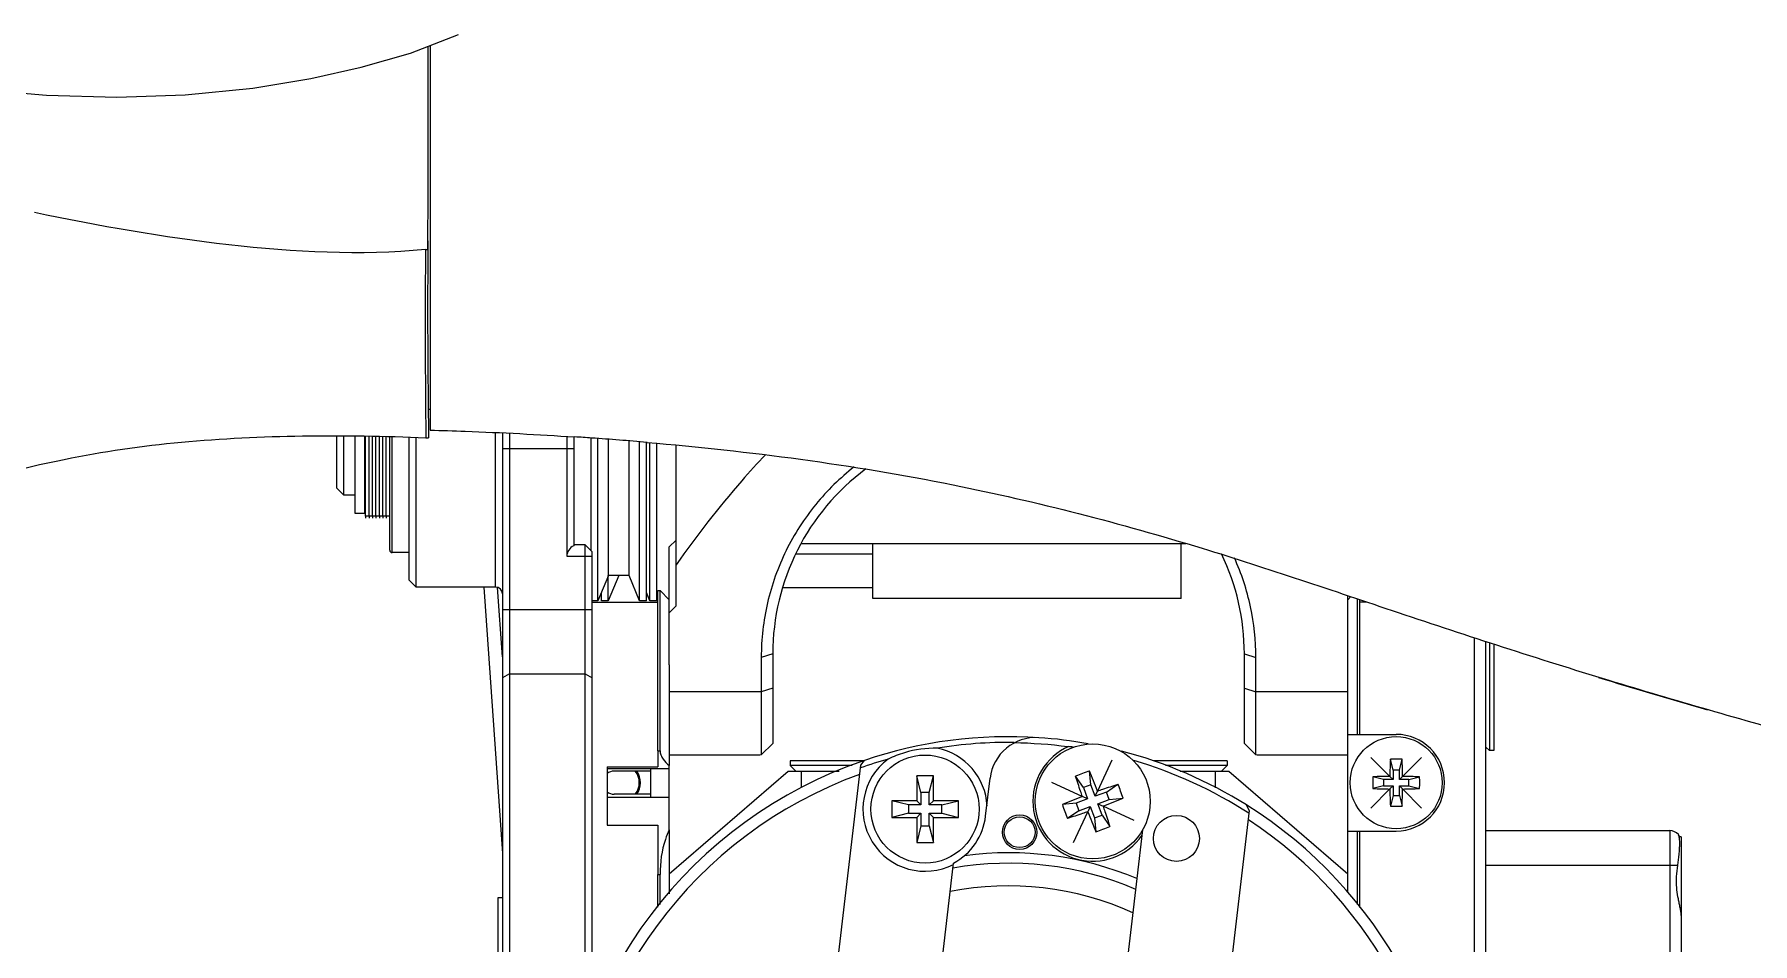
# Model space of a CAD drawing. Header units: millimetres. Extents: x 0 to 841, y 0 to 594.
# Drawn here: x 562.38 to 599.72, y 277.31 to 297.06 of the extents above; entities that cross this region are included whole.
import ezdxf

# ---------------------------------------------------------------- set-up
doc = ezdxf.new("R2010")
doc.units = ezdxf.units.MM
doc.header["$LTSCALE"] = 46.255
doc.layers.get('0').update_dxf_attribs({"linetype": 'CONTINUOUS'})
for name, color, linetype in [('3_ALL_AXES', 7, 'CONTINUOUS'), ('7_ALL_FEATURES', 7, 'CONTINUOUS'), ('APSF_BLANK_LAYER', 7, 'CONTINUOUS'), ('AXIS', 7, 'CONTINUOUS'), ('COSMETIC', 7, 'CONTINUOUS'), ('DCURVE', 7, 'CONTINUOUS')]:
    doc.layers.add(name, color=color, linetype=linetype)

msp = doc.modelspace()

# ---------------------------------------------------------------- linework, layer by layer
at = {"color": 7, "linetype": 'CONTINUOUS'}
for p, q in [((570.935, 296.327), (570.935, 296.798)), ((570.977, 296.823), (570.977, 296.534)), ((570.977, 296.534), (570.977, 294.708)), ((570.935, 296.152), (570.935, 296.327)), ((570.936, 295.748), (570.935, 296.152)), ((570.936, 295.371), (570.936, 295.748)), ((570.977, 294.708), (570.977, 292.358)), ((570.977, 292.358), (570.977, 288.911)), ((570.879, 288.909), (570.88, 288.885)), ((570.88, 288.885), (570.884, 288.507)), ((570.937, 288.919), (570.942, 288.519)), ((570.977, 288.911), (570.938, 288.911)), ((570.977, 288.911), (570.977, 288.464)), ((568.949, 287.205), (568.949, 288.338)), ((569.099, 287.055), (569.099, 288.338)), ((569.349, 286.655), (569.349, 288.338)), ((569.549, 288.337), (569.549, 286.655)), ((570.524, 285.205), (570.524, 288.309)), ((570.884, 288.507), (570.884, 288.453)), ((570.884, 288.453), (570.886, 288.299)), ((570.942, 288.519), (570.942, 288.463)), ((570.942, 288.463), (570.945, 288.296)), ((572.399, 285.055), (572.399, 288.413)), ((572.549, 288.406), (572.549, 272.055)), ((572.7, 288.399), (572.699, 288.055)), ((573.949, 288.328), (573.949, 288.055)), ((574.099, 288.319), (574.099, 285.952)), ((570.674, 288.055), (570.675, 288.305)), ((570.674, 285.055), (570.674, 288.055)), ((570.886, 288.299), (570.929, 288.297)), ((570.929, 288.297), (570.945, 288.296)), ((574.099, 288.055), (572.549, 288.055)), ((572.699, 288.055), (572.699, 271.992)), ((573.949, 288.055), (573.949, 285.723)), ((574.474, 285.848), (574.474, 288.293)), ((574.624, 284.755), (574.624, 288.282)), ((574.852, 285.305), (574.852, 288.265)), ((575.302, 285.305), (575.302, 288.231)), ((575.53, 284.755), (575.53, 288.212)), ((575.68, 284.755), (575.68, 288.199)), ((575.755, 284.755), (575.755, 288.193)), ((575.905, 284.755), (575.905, 288.18)), ((576.324, 284.645), (576.324, 288.142)), ((568.949, 287.205), (569.099, 287.055)), ((569.349, 287.055), (569.099, 287.055)), ((569.549, 287.13), (569.574, 287.13)), ((569.574, 287.055), (569.549, 287.055)), ((569.549, 286.655), (569.349, 286.655)), ((576.174, 285.927), (576.324, 286.077)), ((573.949, 285.723), (574.499, 285.723)), ((574.349, 285.973), (574.099, 285.973)), ((574.349, 285.723), (574.349, 285.973)), ((574.499, 285.823), (574.349, 285.973)), ((574.349, 275.268), (574.349, 285.723)), ((574.499, 275.632), (574.499, 285.823)), ((576.174, 283.365), (576.174, 285.927)), ((580.599, 284.805), (580.599, 286.005)), ((570.525, 285.205), (570.675, 285.055)), ((574.852, 285.305), (574.624, 284.755)), ((574.849, 284.755), (574.849, 285.305)), ((575.077, 285.305), (574.849, 284.755)), ((575.302, 285.305), (574.852, 285.305)), ((575.53, 284.755), (575.302, 285.305)), ((576.174, 284.78), (575.974, 284.98)), ((574.624, 284.755), (574.499, 284.755)), ((574.699, 284.755), (574.699, 284.936)), ((574.849, 284.755), (574.699, 284.755)), ((575.68, 284.755), (575.53, 284.755)), ((575.755, 284.755), (575.68, 284.936)), ((575.905, 284.755), (575.755, 284.755)), ((576.324, 284.645), (576.174, 284.498)), ((587.299, 284.805), (580.599, 284.805)), ((590.924, 283.366), (590.924, 284.869)), ((590.924, 284.78), (590.991, 284.847)), ((572.549, 284.568), (574.499, 284.568)), ((593.999, 283.847), (593.999, 281.505)), ((578.424, 283.605), (578.174, 283.527)), ((578.174, 283.527), (578.174, 281.41)), ((578.424, 283.605), (578.424, 281.657)), ((588.674, 281.657), (588.674, 283.605)), ((588.674, 283.605), (588.924, 283.527)), ((588.924, 281.41), (588.924, 283.527)), ((594.099, 283.814), (594.099, 281.505)), ((572.699, 283.169), (572.549, 283.085)), ((572.699, 283.169), (574.349, 283.169)), ((574.35, 283.169), (574.5, 283.085)), ((578.174, 282.778), (576.174, 282.778)), ((578.424, 282.857), (578.174, 282.778)), ((588.674, 282.857), (588.924, 282.778)), ((590.924, 282.778), (588.924, 282.778)), ((578.174, 281.41), (578.424, 281.657)), ((588.924, 281.41), (588.674, 281.657)), ((575.924, 281.499), (575.924, 281.148)), ((575.924, 281.499), (575.974, 281.499)), ((578.118, 281.405), (576.174, 281.405)), ((578.799, 281.28), (578.799, 281.18)), ((580.411, 281.28), (578.799, 281.28)), ((580.335, 281.185), (580.419, 281.289)), ((588.299, 281.28), (586.689, 281.28)), ((588.299, 281.28), (588.299, 281.18)), ((590.924, 281.405), (588.981, 281.405)), ((591.906, 281.08), (591.848, 281.313)), ((592.043, 281.08), (592.101, 281.313)), ((593.999, 281.505), (593.924, 281.58)), ((594.099, 281.505), (593.999, 281.505)), ((574.824, 281.148), (574.824, 279.879)), ((574.824, 281.148), (575.924, 281.148)), ((576.174, 281.105), (574.824, 281.105)), ((575.774, 281.055), (574.974, 281.055)), ((575.774, 280.489), (575.774, 281.105)), ((576.174, 279.784), (576.174, 281.18)), ((578.759, 281.055), (579.864, 281.055)), ((580.151, 281.18), (578.799, 281.18)), ((578.924, 281.055), (578.799, 281.18)), ((579.049, 280.7), (579.049, 281.055)), ((579.632, 275.152), (580.335, 281.185)), ((581.553, 280.956), (581.553, 280.412)), ((581.916, 280.956), (581.553, 280.956)), ((581.644, 280.593), (581.553, 280.956)), ((581.825, 280.593), (581.916, 280.956)), ((581.916, 280.412), (581.916, 280.956)), ((583.05, 280.077), (583.146, 280.901)), ((585.176, 280.698), (585.007, 280.948)), ((585.34, 280.758), (585.309, 281.059)), ((588.299, 281.18), (586.96, 281.18)), ((587.276, 281.055), (588.339, 281.055)), ((588.049, 280.691), (588.049, 281.055)), ((588.299, 281.18), (588.174, 281.055)), ((591.699, 280.874), (591.467, 280.932)), ((591.906, 280.874), (591.699, 280.874)), ((591.699, 280.874), (591.699, 280.736)), ((591.906, 280.874), (591.837, 280.942)), ((592.043, 281.08), (591.906, 281.08)), ((591.906, 281.08), (591.906, 280.874)), ((592.043, 280.874), (592.043, 281.08)), ((592.043, 280.874), (592.112, 280.942)), ((592.249, 280.874), (592.043, 280.874)), ((592.249, 280.874), (592.482, 280.932)), ((592.249, 280.736), (592.249, 280.874)), ((574.824, 280.489), (576.174, 280.489)), ((574.824, 280.487), (576.174, 280.487)), ((575.774, 280.555), (574.974, 280.555)), ((581.644, 280.593), (581.644, 280.322)), ((581.825, 280.593), (581.644, 280.593)), ((581.825, 280.322), (581.825, 280.593)), ((585.266, 280.452), (585.154, 280.504)), ((585.34, 280.758), (585.176, 280.698)), ((585.176, 280.698), (585.266, 280.452)), ((585.431, 280.512), (585.34, 280.758)), ((585.431, 280.512), (585.483, 280.623)), ((585.677, 280.602), (585.431, 280.512)), ((585.677, 280.602), (585.927, 280.771)), ((585.737, 280.437), (585.677, 280.602)), ((585.737, 280.437), (586.038, 280.469)), ((591.699, 280.736), (591.467, 280.678)), ((591.699, 280.736), (591.906, 280.736)), ((591.906, 280.736), (591.837, 280.668)), ((591.906, 280.53), (591.848, 280.297)), ((591.906, 280.736), (591.906, 280.53)), ((591.906, 280.53), (592.043, 280.53)), ((592.043, 280.736), (592.249, 280.736)), ((592.043, 280.53), (592.043, 280.736)), ((592.043, 280.736), (592.112, 280.668)), ((592.043, 280.53), (592.101, 280.297)), ((592.249, 280.736), (592.482, 280.678)), ((581.009, 280.412), (581.009, 280.05)), ((581.553, 280.412), (581.009, 280.412)), ((581.372, 280.322), (581.009, 280.412)), ((581.372, 280.14), (581.009, 280.05)), ((581.372, 280.322), (581.372, 280.14)), ((581.644, 280.322), (581.372, 280.322)), ((581.372, 280.14), (581.644, 280.14)), ((581.644, 280.322), (581.553, 280.412)), ((581.644, 280.14), (581.553, 280.05)), ((581.644, 280.14), (581.644, 279.868)), ((581.825, 280.322), (581.916, 280.412)), ((582.097, 280.322), (581.825, 280.322)), ((581.825, 279.868), (581.825, 280.14)), ((581.825, 280.14), (582.097, 280.14)), ((581.825, 280.14), (581.916, 280.05)), ((582.459, 280.412), (581.916, 280.412)), ((582.097, 280.322), (582.459, 280.412)), ((582.097, 280.14), (582.097, 280.322)), ((582.097, 280.14), (582.459, 280.05)), ((582.459, 280.05), (582.459, 280.412)), ((585.02, 280.361), (584.719, 280.33)), ((585.08, 280.197), (584.829, 280.028)), ((585.266, 280.452), (585.02, 280.361)), ((585.02, 280.361), (585.08, 280.197)), ((585.08, 280.197), (585.326, 280.287)), ((585.326, 280.287), (585.274, 280.175)), ((585.326, 280.287), (585.416, 280.041)), ((585.416, 280.041), (585.581, 280.101)), ((585.491, 280.347), (585.737, 280.437)), ((585.491, 280.347), (585.602, 280.295)), ((585.581, 280.101), (585.491, 280.347)), ((585.581, 280.101), (585.75, 279.85)), ((588.778, 280.2), (588.073, 274.156)), ((588.778, 280.2), (588.72, 280.321)), ((574.824, 279.879), (575.924, 279.879)), ((575.924, 279.879), (575.924, 278.813)), ((581.009, 280.05), (581.553, 280.05)), ((581.553, 280.05), (581.553, 279.506)), ((581.644, 279.868), (581.553, 279.506)), ((581.644, 279.868), (581.825, 279.868)), ((581.825, 279.868), (581.916, 279.506)), ((581.916, 279.506), (581.916, 280.05)), ((581.916, 280.05), (582.459, 280.05)), ((585.416, 280.041), (585.448, 279.74)), ((593.924, 279.763), (597.919, 279.763)), ((597.919, 279.763), (597.919, 273.848)), ((581.553, 279.506), (581.916, 279.506)), ((598.169, 279.63), (598.125, 279.63)), ((598.169, 279.63), (598.169, 273.98)), ((581.78, 274.145), (582.353, 279.059)), ((593.924, 279.013), (598.095, 279.013)), ((575.924, 278.813), (575.974, 278.813)), ((585.753, 273.682), (586.341, 278.722)), ((572.449, 278.305), (572.449, 275.305)), ((572.549, 278.305), (572.449, 278.305))]:
    msp.add_line(p, q, dxfattribs=at)
msp.add_lwpolyline([(561.294, 295.855), (562.642, 295.739), (564.167, 295.695), (565.655, 295.748), (567.126, 295.896), (568.385, 296.103), (569.477, 296.347), (570.547, 296.657), (571.594, 297.062)], dxfattribs=at)
for centre, radius in [((585.378, 280.399), 1.25), ((591.974, 280.805), 1), ((581.734, 280.231), 1.175), ((587.197, 279.594), 0.5), ((583.79, 279.729), 0.335)]:
    msp.add_circle(centre, radius, dxfattribs=at)
for centre, radius, start, end in [((142.577, 295.096), 428.359, 359.63823, 0.03671), ((677.293, 294.262), 106.383, 180.89145, 181.00736), ((753.321, 290.761), 182.451, 179.48949, 180.58169), ((569.597, 305.912), 13.586, 275.4057, 275.6175), ((755.606, 291.152), 184.683, 179.61555, 180.6929), ((568.288, 200.62), 87.891, 85.95326, 86.19791), ((568.503, 203.555), 84.949, 85.14564, 85.95834), ((583.424, 283.605), 5, 126.5462, 180), ((583.674, 283.605), 5, 0, 25.7176), ((572.399, 284.905), 0.15, 0, 90), ((627.997, 385.374), 107.06, 252.81847, 254.14195), ((583.549, 272.055), 9.75, 86.1331, 108.7253), ((584.14, 280.785), 1, 86.1324, 173.3483), ((583.549, 272.055), 9.75, 79.7993, 86.1324), ((583.549, 272.055), 9.75, 108.726, 177.1057), ((583.549, 272.055), 9.75, 57.9714, 75.3961), ((602.791, 280.821), 10.955, 177.4263, 179.3649), ((591.974, 278.092), 3.223, 87.7427, 92.2573), ((581.657, 280.835), 10.456, 0.5889, 2.6199), ((583.549, 272.055), 9.5, 109.9461, 177.1057), ((574.974, 280.805), 0.25, 90, 127.1437), ((575.124, 280.805), 0.4, 321.1339, 38.8661), ((586.479, 277.384), 3.856, 110.0578, 112.4476), ((586.48, 277.384), 3.856, 107.6764, 110.0662), ((573.931, 276.263), 12.347, 20.6823, 22.8571), ((594.686, 280.805), 3.222, 177.7447, 180.0027), ((591.945, 270.487), 10.456, 90.5889, 92.6199), ((591.99, 269.988), 10.955, 87.4263, 89.3649), ((589.263, 280.805), 3.222, 359.9973, 2.2553), ((574.974, 280.805), 0.25, 232.8563, 270), ((589.515, 268.952), 12.347, 110.6823, 112.8571), ((581.242, 291.847), 12.347, 290.6823, 292.8571), ((582.353, 279.294), 3.867, 17.6791, 22.4449), ((594.686, 280.805), 3.222, 179.9973, 182.2553), ((591.959, 291.622), 10.955, 267.4263, 269.3649), ((602.292, 280.775), 10.456, 180.5889, 182.6199), ((581.158, 280.789), 10.955, 357.4263, 359.3649), ((592.004, 291.123), 10.456, 270.5889, 272.6199), ((589.263, 280.805), 3.222, 357.7447, 0.0027), ((588.404, 281.504), 3.867, 197.6791, 202.4449), ((596.826, 284.536), 12.347, 200.6823, 202.8571), ((583.549, 272.055), 9.75, 299.4004, 57.9397), ((591.974, 283.518), 3.223, 267.7427, 272.2573), ((581.734, 280.231), 1.325, 297.8227, 353.3483), ((584.277, 283.414), 3.856, 287.6764, 290.0662), ((584.278, 283.415), 3.856, 290.0578, 292.4476), ((583.549, 272.055), 9.5, 299.4004, 56.7277), ((597.919, 279.513), 0.25, 41.0202, 90), ((597.919, 279.513), 0.25, 28.2012, 40.2126), ((583.549, 272.055), 7, 66.7468, 99.9499), ((583.549, 272.055), 7.227, 67.2834, 97.639), ((583.549, 272.055), 6.51, 65.4552, 101.2414)]:
    msp.add_arc(centre, radius, start, end, dxfattribs=at)
msp.add_ellipse((574.199, 285.723), major_axis=(0, 0.25), ratio=1, start_param=0.411517, end_param=1.570796, dxfattribs=at)
for points, knots in [([(557.933, 294.25), (557.129, 294.471), (555.53, 294.951), (553.19, 295.844), (550.948, 296.968), (548.88, 298.389), (547.015, 300.065), (544.792, 302.557), (542.45, 306.032), (540.379, 310.609), (539.113, 315.471), (538.64, 320.471), (538.919, 327.136), (540.454, 333.732), (543.514, 339.68), (546.538, 343.696), (550.18, 347.155), (554.265, 350.068), (558.708, 352.402), (561.875, 353.498), (563.488, 353.919)], [0, 0, 0, 0, 0.031275, 0.062547, 0.093816, 0.125073, 0.15634, 0.187609, 0.250105, 0.312602, 0.375106, 0.437621, 0.500156, 0.624872, 0.687384, 0.7499, 0.812422, 0.874954, 0.937484, 1, 1, 1, 1]), ([(570.877, 292.387), (569.458, 292.253), (566.583, 292.405), (563.773, 292.9), (562.376, 293.19)], [0, 0, 0, 0, 0.499676, 1, 1, 1, 1]), ([(560.217, 287.053), (561.132, 287.38), (562.903, 287.863), (565.587, 288.246), (568.218, 288.367), (569.992, 288.337), (570.886, 288.299)], [0, 0, 0, 0, 0.269615, 0.50774, 0.751481, 1, 1, 1, 1]), ([(570.977, 288.464), (571.231, 288.457), (572.278, 288.425), (573.325, 288.37), (574.116, 288.317)], [0, 0, 0, 0, 0.242857, 1, 1, 1, 1]), ([(575.692, 288.198), (577.922, 288.009), (581.999, 287.472), (587.424, 286.066), (592.115, 284.456), (596.491, 283.033), (600.526, 281.885), (603.484, 281.046), (605.37, 280.425), (606.526, 279.994), (607.443, 279.603), (607.963, 279.337), (608.164, 279.197)], [0, 0, 0, 0, 0.198603, 0.36394, 0.496484, 0.638674, 0.772245, 0.868801, 0.911498, 0.948422, 0.978279, 1, 1, 1, 1]), ([(580.195, 287.666), (579.888, 287.426), (579.32, 286.871), (578.671, 285.863), (578.266, 284.726), (578.174, 283.924), (578.174, 283.527)], [0, 0, 0, 0, 0.245609, 0.496157, 0.749474, 1, 1, 1, 1]), ([(588.925, 283.527), (588.925, 283.895), (588.845, 284.639), (588.612, 285.349), (588.458, 285.689)], [0, 0, 0, 0, 0.497043, 1, 1, 1, 1]), ([(575.974, 281.499), (575.974, 281.467), (575.991, 281.403), (576.054, 281.29), (576.123, 281.218), (576.174, 281.18)], [0, 0, 0, 0, 0.24175, 0.505624, 1, 1, 1, 1]), ([(585.154, 280.504), (585.141, 280.542), (585.09, 280.689), (585.041, 280.838), (585.007, 280.948)], [0, 0, 0, 0, 0.258563, 1, 1, 1, 1]), ([(585.483, 280.623), (585.521, 280.637), (585.668, 280.688), (585.817, 280.737), (585.927, 280.771)], [0, 0, 0, 0, 0.258563, 1, 1, 1, 1]), ([(585.274, 280.175), (585.236, 280.162), (585.088, 280.111), (584.94, 280.062), (584.829, 280.028)], [0, 0, 0, 0, 0.258563, 1, 1, 1, 1]), ([(585.602, 280.295), (585.616, 280.257), (585.667, 280.109), (585.716, 279.961), (585.75, 279.85)], [0, 0, 0, 0, 0.258563, 1, 1, 1, 1]), ([(576.174, 279.784), (576.142, 279.716), (576.018, 279.407), (575.974, 279.069), (575.974, 278.813)], [0, 0, 0, 0, 0.227692, 1, 1, 1, 1]), ([(598.095, 279.013), (598.108, 279.091), (598.123, 279.206), (598.133, 279.352), (598.137, 279.447), (598.137, 279.528), (598.133, 279.593), (598.125, 279.642), (598.115, 279.668), (598.108, 279.677)], [0, 0, 0, 0, 0.356629, 0.515921, 0.657802, 0.779364, 0.878007, 0.951623, 1, 1, 1, 1]), ([(598.065, 278.68), (598.065, 278.708), (598.068, 278.819), (598.081, 278.93), (598.095, 279.013)], [0, 0, 0, 0, 0.251026, 1, 1, 1, 1]), ([(598.169, 277.917), (598.169, 277.944), (598.162, 278.001), (598.146, 278.089), (598.126, 278.183), (598.1, 278.312), (598.073, 278.477), (598.065, 278.612), (598.065, 278.68)], [0, 0, 0, 0, 0.105356, 0.223445, 0.347876, 0.475776, 0.736623, 1, 1, 1, 1])]:
    msp.add_open_spline(points, degree=3, knots=knots, dxfattribs=at)
for points in [[(578.174, 281.41), (578.156, 281.407), (578.137, 281.405), (578.118, 281.405)], [(588.981, 281.405), (588.962, 281.405), (588.943, 281.407), (588.925, 281.41)]]:
    msp.add_open_spline(points, degree=3, dxfattribs=at)
at = {"layer": '3_ALL_AXES', "color": 7, "linetype": 'CONTINUOUS'}
msp.add_line((586.341, 278.722), (586.464, 279.782), dxfattribs=at)
for centre, radius, start, end in [((583.549, 272.055), 9.614, 82.2952, 89.2816), ((585.378, 280.399), 1.3, 113.5959, 325.5525), ((583.549, 272.055), 9.625, 81.6311, 82.1866)]:
    msp.add_arc(centre, radius, start, end, dxfattribs=at)
at = {"layer": '7_ALL_FEATURES', "color": 7, "linetype": 'CONTINUOUS'}
for p, q in [((572.142, 285.055), (572.549, 279.264)), ((572.549, 283.541), (572.444, 285.046))]:
    msp.add_line(p, q, dxfattribs=at)
for centre, radius, start, end in [((583.549, 272.055), 9.625, 89.282, 99.2637), ((583.549, 272.055), 9.625, 105.771, 109.5517), ((581.734, 280.231), 1.35, 126.3869, 297.2816), ((581.963, 279.22), 2.336, 106.8238, 116.1349), ((581.956, 279.23), 2.325, 88.8988, 106.7302), ((581.734, 280.231), 1.35, 2.9168, 78.6465), ((583.549, 272.055), 9.625, 57.145, 73.5759)]:
    msp.add_arc(centre, radius, start, end, dxfattribs=at)
at = {"layer": 'APSF_BLANK_LAYER', "color": 7, "linetype": 'CONTINUOUS'}
for p, q in [((570.099, 285.855), (570.099, 288.321)), ((570.149, 285.805), (570.149, 288.32)), ((570.524, 285.805), (570.149, 285.805))]:
    msp.add_line(p, q, dxfattribs=at)
msp.add_arc((570.149, 285.855), 0.05, 180, 270, dxfattribs=at)
at = {"layer": 'AXIS', "color": 7, "linetype": 'CONTINUOUS'}
for p, q in [((569.574, 286.593), (569.574, 288.337)), ((569.649, 286.593), (569.649, 288.334)), ((569.724, 286.593), (569.724, 288.332)), ((569.799, 286.593), (569.799, 288.33)), ((569.874, 286.593), (569.874, 288.328)), ((569.949, 286.593), (569.949, 288.326)), ((570.024, 286.593), (570.024, 288.324)), ((570.099, 286.593), (569.574, 286.593)), ((580.599, 285.77), (578.93, 285.77)), ((579.045, 286.005), (587.402, 286.005)), ((587.299, 284.805), (587.299, 286.005)), ((572.399, 285.055), (570.674, 285.055)), ((575.924, 281.499), (575.924, 284.98)), ((575.924, 284.98), (575.974, 284.98)), ((575.974, 281.499), (575.974, 284.98)), ((580.599, 285.04), (578.645, 285.04)), ((574.499, 284.73), (575.924, 284.73)), ((591.124, 284.802), (591.124, 281.855)), ((591.174, 284.785), (591.174, 281.855)), ((591.338, 284.73), (591.174, 284.73)), ((593.674, 273.855), (593.674, 283.952)), ((593.924, 268.63), (593.924, 283.871)), ((576.174, 283.365), (576.174, 281.18)), ((590.924, 278.426), (590.924, 283.366)), ((590.924, 281.855), (591.974, 281.855)), ((576.174, 278.827), (578.759, 281.055)), ((588.339, 281.055), (590.924, 278.827)), ((576.174, 279.784), (576.174, 278.392)), ((590.924, 279.755), (591.974, 279.755)), ((591.124, 279.755), (591.124, 278.16)), ((591.174, 279.755), (591.174, 278.093)), ((575.924, 278.103), (575.924, 278.813)), ((575.974, 278.161), (575.974, 278.813))]:
    msp.add_line(p, q, dxfattribs=at)
msp.add_circle((583.79, 279.729), 0.375, dxfattribs=at)
for centre, radius, start, end in [((591.974, 280.805), 1.05, 270, 90), ((575.124, 280.805), 0.425, 323.8266, 36.1734)]:
    msp.add_arc(centre, radius, start, end, dxfattribs=at)
msp.add_open_spline([(578.271, 287.933), (578.093, 287.747), (577.4, 286.986), (576.771, 286.169), (576.324, 285.54)], degree=3, knots=[0, 0, 0, 0, 0.250782, 1, 1, 1, 1], dxfattribs=at)
at = {"layer": 'COSMETIC', "color": 7, "linetype": 'CONTINUOUS'}
for p, q in [((585.796, 281.297), (585.483, 280.623)), ((591.424, 281.355), (591.837, 280.942)), ((592.524, 281.355), (592.112, 280.942)), ((584.481, 280.817), (585.154, 280.504)), ((591.424, 280.255), (591.837, 280.668)), ((592.524, 280.255), (592.112, 280.668)), ((584.961, 279.502), (585.274, 280.175)), ((586.276, 279.982), (585.602, 280.295))]:
    msp.add_line(p, q, dxfattribs=at)
at = {"layer": 'DCURVE', "color": 4, "linetype": 'CONTINUOUS'}
for p, q in [((569.574, 286.592), (569.574, 288.337)), ((569.649, 286.592), (569.649, 288.335)), ((569.724, 286.592), (569.724, 288.332)), ((569.799, 286.592), (569.799, 288.33)), ((569.874, 286.592), (569.874, 288.328)), ((569.949, 286.592), (569.949, 288.326)), ((570.024, 286.592), (570.024, 288.324)), ((569.574, 286.592), (569.574, 286.555)), ((569.649, 286.592), (569.649, 286.555)), ((569.724, 286.592), (569.724, 286.555)), ((569.799, 286.592), (569.799, 286.555)), ((569.874, 286.592), (569.874, 286.555)), ((569.949, 286.592), (569.949, 286.555)), ((570.024, 286.592), (570.024, 286.555))]:
    msp.add_line(p, q, dxfattribs=at)

doc.saveas('drawing.dxf')
